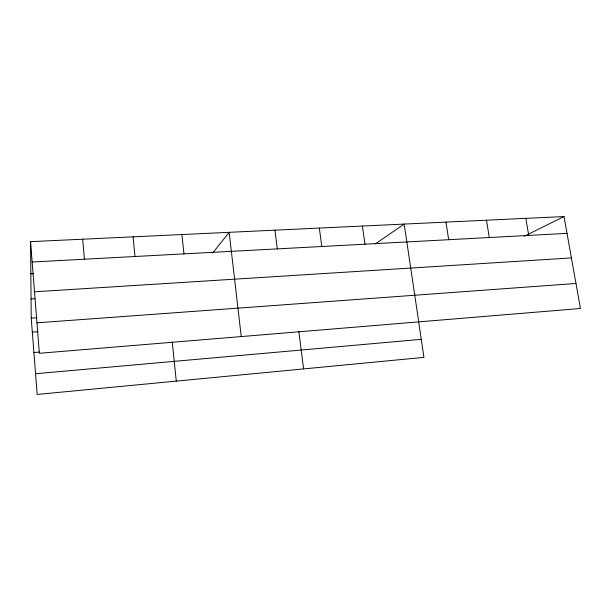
<?xml version="1.0" encoding="UTF-8"?>
<svg xmlns="http://www.w3.org/2000/svg" width="611" height="611" viewBox="0 0 611 611"><rect width="100%" height="100%" fill="white"/><g stroke="black" fill="none" stroke-linecap="round" stroke-linejoin="round"><path stroke-width="0.92" d="M212.788 252.908L229.156 232.317L241.238 336.569M375.291 243.942L404.177 224.077L418.718 321.875M524.246 236.243L564.022 216.554L580.45 308.486L39.356 353.28L30.55 241.666L564.022 216.554M35.56 373.726L421.254 339.326M33.91 352.539L39.555 352.073M32.322 332.124L37.951 331.704M36.95 322.822L575.974 283.466M418.642 321.768L423.942 357.382L37.179 394.446L31.23 318.14L36.843 317.735M31.062 298.978L34.842 298.733M34.506 291.798L571.415 257.918M30.84 273.827L33.658 273.667M32.154 262.012L567.023 233.364M525.811 218.348L528.736 235.411M486.471 220.204L489.312 237.526M445.938 222.106L448.695 239.703M362.399 226.039L364.95 244.186M319.339 228.071L321.791 246.5M298.878 331.636L303.598 368.914M274.95 230.156L277.279 248.883M181.887 234.54L183.964 253.886M172.256 342.068L176.289 381.119M133.083 236.839L135.016 256.505M82.668 239.214L84.44 259.217M30.55 241.666L31.23 318.14"/></g></svg>
